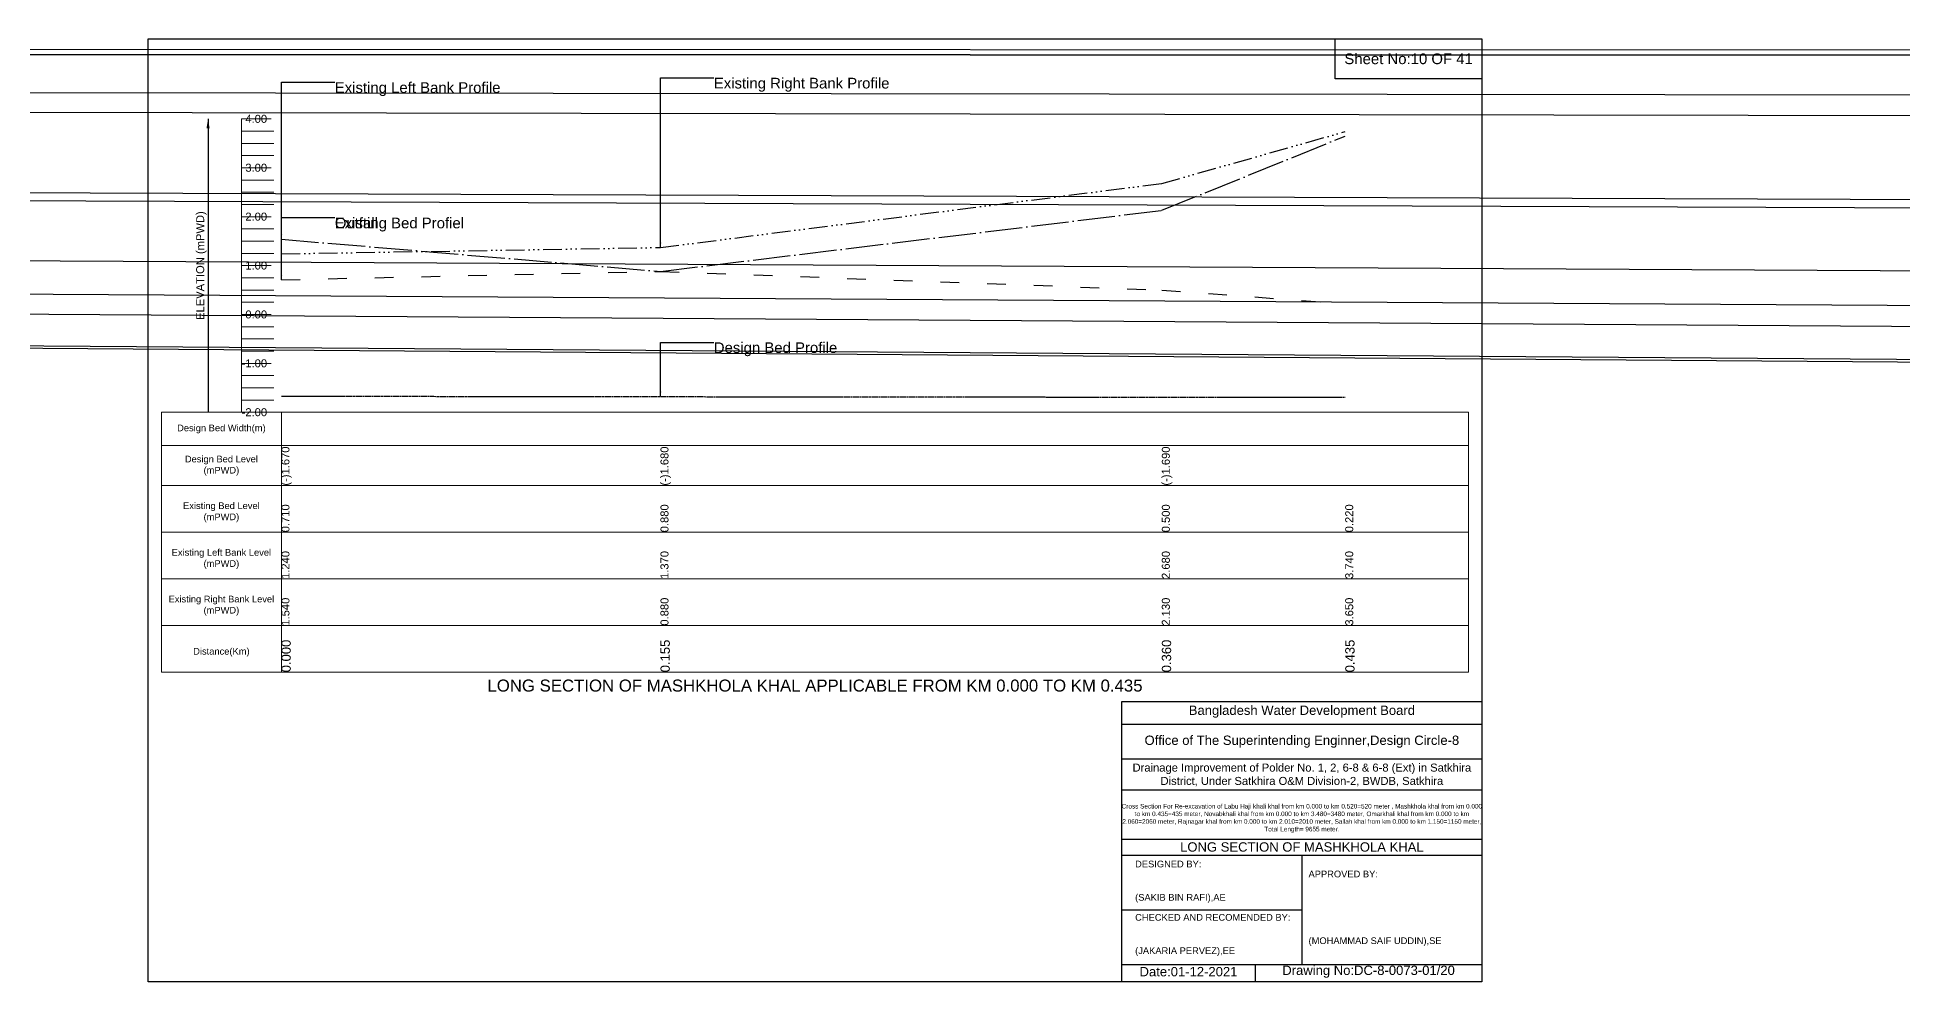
# Model space of a CAD drawing. Header units: inches. Extents: x 0 to 506000, y -4242 to 7.
# Drawn here: x 189502 to 197892, y -4242 to 7 of the extents above; entities that cross this region are included whole.
import ezdxf

# ---------------------------------------------------------------- set-up
doc = ezdxf.new("R2010")
doc.units = ezdxf.units.IN
doc.header["$LTSCALE"] = 7
doc.header["$MEASUREMENT"] = 0
for name, pattern in [('ACAD_ISO03W100', [30, 12, -18]), ('ACAD_ISO04W100', [30, 24, -3, 0, -3]), ('ACAD_ISO14W100', [24, 12, -3, 0, -3, 0, -3, 0, -3]), ('CENTER', [2, 1.25, -0.25, 0.25, -0.25])]:
    doc.linetypes.add(name, pattern=pattern)
for name, color, linetype, lineweight in [('Cross Section Labels', 7, 'Continuous', 9), ('Design Bed Level Long Section', 7, 'CENTER', 25), ('Existing Bed Level for Long Section', 7, 'ACAD_ISO03W100', 25), ('Existing Left Bank of Long section', 7, 'ACAD_ISO04W100', 25), ('Existing Right Bank of Long Section', 7, 'ACAD_ISO14W100', 25), ('Long Section Border', 7, 'Continuous', 9), ('Long Section Labels', 7, 'Continuous', 9), ('Vscale for Long Section', 7, 'Continuous', 9)]:
    doc.layers.add(name, color=color, linetype=linetype, lineweight=lineweight)
doc.styles.get("Standard").update_dxf_attribs({"font": 'arial.ttf'})
doc.dimstyles.get("Standard").update_dxf_attribs({"dimtxt": 0.18, "dimasz": 0.18, "dimexe": 0.18, "dimexo": 0.0625, "dimgap": 0.09, "dimtad": 0, "dimtih": 1, "dimtoh": 1, "dimdec": 4, "dimzin": 0, "dimdsep": 46, "dimtxsty": 'Standard', "dimcen": 0.09, "dimadec": 0, "dimazin": 0, "dimtfac": 1, "dimtdec": 4, "dimtofl": 0, "dimtmove": 0, "dimatfit": 3, "dimfxl": 1, "dimtolj": 1, "dimtzin": 0, "dimarcsym": 0})

msp = doc.modelspace()

# ---------------------------------------------------------------- linework, layer by layer
for points in [[(190000, 0), (196000, 0), (196000, -4242), (190000, -4242)], [(195340, 0), (196000, 0), (196000, -180), (195340, -180)]]:
    msp.add_lwpolyline(points, close=True)
for points in [[(194380, -4242), (194380, -2982), (196000, -2982)], [(194380, -3084), (196000, -3084)], [(194380, -3240), (196000, -3240)], [(194380, -3378), (196000, -3378)], [(194380, -3600), (196000, -3600)], [(194380, -3672), (196000, -3672)], [(195190, -3672), (195190, -4164)], [(194380, -3918), (195190, -3918)], [(194380, -4164), (196000, -4164)], [(194980, -4164), (194980, -4242)]]:
    msp.add_lwpolyline(points)
at = {"layer": 'Design Bed Level Long Section'}
msp.add_lwpolyline([(190600, -1607.4), (192305, -1609.6), (194560, -1611.8), (195385, -1611.8)], dxfattribs=at)
at = {"layer": 'Existing Bed Level for Long Section'}
msp.add_lwpolyline([(190600, -1083.8), (192305, -1046.4), (194560, -1130), (195385, -1191.6)], dxfattribs=at)
at = {"layer": 'Existing Left Bank of Long section'}
msp.add_lwpolyline([(190600, -901.2), (192305, -1046.4), (194560, -771.4), (195385, -437)], dxfattribs=at)
at = {"layer": 'Existing Right Bank of Long Section'}
msp.add_lwpolyline([(190600, -967.2), (192305, -938.6), (194560, -650.4), (195385, -417.2)], dxfattribs=at)
at = {"layer": 'Long Section Border'}
msp.add_lwpolyline([(190060, -1680), (195940, -1680), (195940, -2850), (190060, -2850)], close=True, dxfattribs=at)
for points in [[(190600, -1680), (190600, -2850)], [(190060, -1830), (195940, -1830)], [(190060, -2010), (195940, -2010)], [(190060, -2220), (195940, -2220)], [(190060, -2430), (195940, -2430)], [(190060, -2640), (195940, -2640)]]:
    msp.add_lwpolyline(points, dxfattribs=at)
at = {"layer": 'Vscale for Long Section'}
for points in [[(190420, -1680), (190420, -1460), (190420, -1240), (190420, -1020), (190420, -800), (190420, -580), (190420, -360)], [(190420, -360), (190553.6, -360)], [(190420, -415), (190565.6, -415)], [(190420, -470), (190565.6, -470)], [(190420, -525), (190565.6, -525)], [(190420, -580), (190553.6, -580)], [(190420, -635), (190565.6, -635)], [(190420, -690), (190565.6, -690)], [(190420, -745), (190565.6, -745)], [(190420, -800), (190553.6, -800)], [(190420, -855), (190565.6, -855)], [(190420, -910), (190565.6, -910)], [(190420, -965), (190565.6, -965)], [(190420, -1020), (190553.6, -1020)], [(190420, -1075), (190565.6, -1075)], [(190420, -1130), (190565.6, -1130)], [(190420, -1185), (190565.6, -1185)], [(190420, -1240), (190553.6, -1240)], [(190420, -1295), (190565.6, -1295)], [(190420, -1350), (190565.6, -1350)], [(190420, -1405), (190565.6, -1405)], [(190420, -1460), (190553.6, -1460)], [(190420, -1515), (190565.6, -1515)], [(190420, -1570), (190565.6, -1570)], [(190420, -1625), (190565.6, -1625)], [(190420, -1680), (190553.6, -1680)]]:
    msp.add_lwpolyline(points, dxfattribs=at)

# ---------------------------------------------------------------- texts
at = {"attachment_point": 5}
for s, insert, char_height in [('Sheet No:10 OF 41', (195670, -90), 48), ('Bangladesh Water Development Board', (195190, -3027), 42), ('Office of The Superintending Enginner,Design Circle-8', (195190, -3162), 42)]:
    msp.add_mtext(s, dxfattribs=dict(at, insert=insert, char_height=char_height))
for s, insert, char_height, width, attachment_point in [('Drainage Improvement of Polder No. 1, 2, 6-8 & 6-8 (Ext) in Satkhira District, Under Satkhira O&M Division-2, BWDB, Satkhira', (195190, -3312), 36, 1680, 5), ('Cross Section For Re-excavation of Labu Haji khali khal from km 0.000 to km 0.520=520 meter , Mashkhola khal from km 0.000 to km 0.435=435 meter, Novabkhali khal from km 0.000 to km 3.480=3480 meter, Omarkhali khal from km 0.000 to km 2.060=2060 meter, Rajnagar khal from km 0.000 to km 2.010=2010 meter, Sallah khal from km 0.000 to km 1.150=1150 meter, Total Length= 9655 meter. ', (195190, -3507), 20.5611, 1620, 5), ('LONG SECTION OF MASHKHOLA KHAL', (195190, -3636), 42, 1680, 5), ('DESIGNED BY:^J^J^J(SAKIB BIN RAFI),AE', (194440, -3792), 30, 840, 4), ('APPROVED BY:^J^J^J^J^J^J(MOHAMMAD SAIF UDDIN),SE', (195220, -3912), 30, 840, 4), ('CHECKED AND RECOMENDED BY:^J^J^J(JAKARIA PERVEZ),EE', (194440, -4032), 30, 840, 4), ('Date:01-12-2021', (194680, -4197), 42, 840, 5), ('Drawing No:DC-8-0073-01/20', (195490, -4197), 42, 1320, 5)]:
    msp.add_mtext(s, dxfattribs=dict(insert=insert, char_height=char_height, width=width, attachment_point=attachment_point))
at = {"layer": 'Long Section Border', "attachment_point": 5}
for s, insert, char_height in [('Design Bed Width(m)', (190330, -1755), 30), ('Design Bed Level^J(mPWD)', (190330, -1920), 30), ('Existing Bed Level^J(mPWD)', (190330, -2130), 30), ('Existing Left Bank Level^J(mPWD)', (190330, -2340), 30), ('Existing Right Bank Level^J(mPWD)', (190330, -2550), 30), ('Distance(Km)', (190330, -2760), 30), ('LONG SECTION OF MASHKHOLA KHAL APPLICABLE FROM KM 0.000 TO KM 0.435', (193000, -2910), 54)]:
    msp.add_mtext(s, dxfattribs=dict(at, insert=insert, char_height=char_height))
at = {"layer": 'Long Section Labels', "char_height": 48, "attachment_point": 1}
for s, insert in [('Existing Left Bank Profile', (190840, -195)), ('Existing Right Bank Profile', (192545, -175.2)), ('Outfall', (190840, -804.4)), ('Existing Bed Profiel', (190840, -804.4)), ('Design Bed Profile', (192545, -1365.4))]:
    msp.add_mtext(s, dxfattribs=dict(at, insert=insert))
at = {"layer": 'Vscale for Long Section', "char_height": 36, "attachment_point": 6}
for s, insert in [('4.00', (190535.6, -360)), ('3.00', (190535.6, -580)), ('2.00', (190535.6, -800)), ('1.00', (190535.6, -1020)), ('0.00', (190535.6, -1240)), ('-1.00', (190535.6, -1460)), ('-2.00', (190535.6, -1680))]:
    msp.add_mtext(s, dxfattribs=dict(at, insert=insert))
at = {"layer": 'Vscale for Long Section', "rotation": 90}
for s, insert, char_height, attachment_point in [('ELEVATION (mPWD)', (190240, -1020), 36, 5), ('(-)1.670', (190600, -2010), 36, 1), ('(-)1.680', (192305, -2010), 36, 1), ('(-)1.690', (194560, -2010), 36, 1), ('(-)1.690', (194560, -2010), 36, 1), ('0.710', (190600, -2220), 36, 1), ('0.880', (192305, -2220), 36, 1), ('0.500', (194560, -2220), 36, 1), ('0.220', (195385, -2220), 36, 1), ('1.240', (190600, -2430), 36, 1), ('1.370', (192305, -2430), 36, 1), ('2.680', (194560, -2430), 36, 1), ('3.740', (195385, -2430), 36, 1), ('1.540', (190600, -2640), 36, 1), ('0.880', (192305, -2640), 36, 1), ('2.130', (194560, -2640), 36, 1), ('3.650', (195385, -2640), 36, 1), ('0.000', (190600, -2850), 42, 1), ('0.155', (192305, -2850), 42, 1), ('0.360', (194560, -2850), 42, 1), ('0.435', (195385, -2850), 42, 1)]:
    msp.add_mtext(s, dxfattribs=dict(at, insert=insert, char_height=char_height, attachment_point=attachment_point))

# ---------------------------------------------------------------- leaders
at = {"layer": 'Cross Section Labels', "annotation_type": 0, "has_hookline": 1, "hookline_direction": 0, "text_width": 497}
for points in [[(0, 0), (403262, -145.5), (403441.9, -145.5)], [(0, 0), (413300, -154.4), (413479.9, -154.4)], [(0, 0), (452717.5, -111.2), (452897.4, -111.2)], [(0, 0), (272532, -347), (272711.9, -347)], [(0, 0), (292196, -508.2), (292286.3, -113.5), (292329.5, -113.5)], [(0, 0), (323900, -1705.5), (324079.9, -1705.5)], [(0, 0), (412980, -1586.3), (413159.9, -1586.3)], [(0, 0), (443222, -1616.7), (443401.9, -1616.7)], [(0, 0), (242808, -1782.7), (242987.9, -1782.7)], [(0, 0), (262714, -1591.5), (262893.9, -1591.5)], [(0, 0), (273030, -1988.8), (273209.9, -1988.8)], [(0, 0), (283272, -1850.8), (283451.9, -1850.8)]]:
    msp.add_leader(points, dimstyle='Standard', override={"dimasz": 43.2}, dxfattribs=at)
at = {"layer": 'Long Section Labels', "annotation_type": 0, "has_hookline": 1, "hookline_direction": 0}
for points, text_width in [([(190600, -901.2), (190600, -195), (190839.9, -195)], 737.4), ([(192305, -938.6), (192305, -175.2), (192544.9, -175.2)], 782), ([(190600, -1083.8), (190600, -804.4), (190839.9, -804.4)], 571.4), ([(190600, -1083.8), (190600, -804.4), (190839.9, -804.4)], 185.8), ([(192305, -1609.6), (192305, -1365.4), (192544.9, -1365.4)], 547.4)]:
    msp.add_leader(points, dimstyle='Standard', override={"dimasz": 21.6}, dxfattribs=dict(at, text_width=text_width))
at = {"layer": 'Vscale for Long Section'}
msp.add_leader([(190270, -360), (190270, -1680)], dimstyle='Standard', override={"dimasz": 43.2}, dxfattribs=at)

doc.saveas('drawing.dxf')
